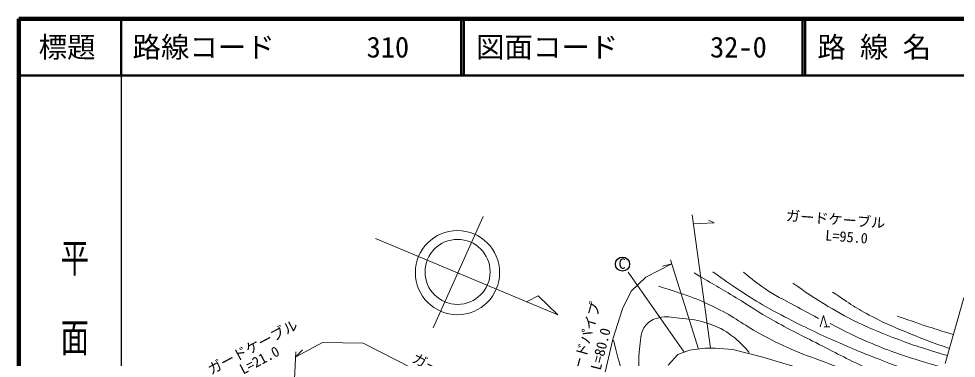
# Model space of a CAD drawing. Units: millimetres, scale not verified. Extents: x 40000 to 680000, y 20000 to 380000.
# Drawn here: x 40000 to 204800, y 320206 to 380000 of the extents above; entities that cross this region are included whole.
import ezdxf
from ezdxf.enums import TextEntityAlignment as Align

# ---------------------------------------------------------------- set-up
doc = ezdxf.new("R2010")
doc.units = ezdxf.units.MM
doc.header["$LTSCALE"] = 1000
doc.linetypes.add('CHAIN', pattern=[18.5, 12, -1.5, 3.5, -1.5])
for name, color, linetype, lineweight in [('M-BGD', 7, 'Continuous', 13), ('M-BMK', 2, 'CHAIN', 13), ('M-BMK-SRVR', 3, 'Continuous', 13), ('M-STR-HTXT', 7, 'Continuous', 13), ('M-STR-STRC', 7, 'Continuous', 13), ('M-TTL', 2, 'Continuous', 140), ('M-TTL-BAND', 7, 'Continuous', 25), ('M-TTL-LINE', 7, 'Continuous', 50)]:
    doc.layers.add(name, color=color, linetype=linetype, lineweight=lineweight)
doc.layers.add('M-TTL-TXT', color=7, linetype='Continuous')
doc.styles.add('@ＭＳ ゴシック', font='')
doc.styles.add('ＭＳ ゴシック', font='')
doc.styles.get('@ＭＳ ゴシック').set_extended_font_data('@MS Gothic')
doc.styles.get('ＭＳ ゴシック').set_extended_font_data('MS Gothic')

msp = doc.modelspace()

# ---------------------------------------------------------------- linework, layer by layer
at = {"layer": 'M-BGD'}
for p, q in [((180874, 325723), (181474, 327723)), ((181474, 327723), (182074, 325723)), ((182574, 325723), (181574, 325723))]:
    msp.add_line(p, q, dxfattribs=at)
msp.add_lwpolyline([(154142, 318994), (155885, 320859), (157891, 321632), (160669, 321989), (162402, 321989), (165510, 321726), (170794, 320417), (179440, 317826)], dxfattribs=at)
for points, knots in [([(158708, 335234), (162323, 333128), (163253, 332590), (166139, 330851), (168649, 329339), (169988, 328379), (172535, 326932), (175438, 325282), (177129, 324476), (180102, 322958), (183549, 321197), (185454, 320154), (188976, 318548), (191904, 317213), (193694, 316813), (196629, 315493), (197639, 315039), (198241, 314839), (199175, 314244), (199943, 313755), (200220, 313535), (201034, 312837)], [0, 0, 0, 0, 1, 1, 1, 2, 2, 2, 3, 3, 3, 4, 4, 4, 5, 5, 5, 6, 6, 6, 7, 7, 7, 7]), ([(162007, 335451), (164212, 333814), (164865, 333379), (166752, 332131), (170200, 329850), (172248, 328742), (175924, 326851), (179381, 325072), (181375, 324187), (184931, 322618), (188266, 321147), (190190, 320454), (193587, 319134), (195647, 318334), (196859, 318034), (198895, 317174), (200073, 316677), (200471, 316506), (201884, 315838)], [0, 0, 0, 0, 1, 1, 1, 2, 2, 2, 3, 3, 3, 4, 4, 4, 5, 5, 5, 6, 6, 6, 6]), ([(167385, 335393), (169069, 333964), (169603, 333544), (171126, 332498), (173065, 331167), (174300, 330656), (176358, 329517), (178001, 328608), (178531, 328322), (180585, 327227)], [0, 0, 0, 0, 1, 1, 1, 2, 2, 2, 3, 3, 3, 3]), ([(176091, 333441), (178598, 331662), (179315, 331160), (181471, 329839), (183762, 328434), (185077, 327687), (187491, 326508), (190232, 325170), (191844, 324577), (194697, 323498), (197988, 322253), (199150, 321919), (203254, 320679)], [0, 0, 0, 0, 1, 1, 1, 2, 2, 2, 3, 3, 3, 4, 4, 4, 4]), ([(152458, 332880), (157321, 331346), (158923, 330915), (162774, 328987), (165800, 327473), (167265, 326205), (170232, 324578), (172359, 323412), (173570, 322789), (175785, 321802), (177992, 320817), (179313, 320471), (181555, 319570), (184007, 318583), (185501, 318255), (187776, 316910), (188531, 316464), (189064, 316286), (189585, 315581), (189864, 315203), (189983, 315015), (190175, 314534)], [0, 0, 0, 0, 1, 1, 1, 2, 2, 2, 3, 3, 3, 4, 4, 4, 5, 5, 5, 6, 6, 6, 7, 7, 7, 7]), ([(183058, 331856), (186220, 329708), (187177, 329041), (189999, 327555), (192609, 326181), (194156, 325574), (196885, 324452), (199480, 323387), (200372, 323068), (203608, 321929)], [0, 0, 0, 0, 1, 1, 1, 2, 2, 2, 3, 3, 3, 3]), ([(150855, 302806), (150458, 305599), (150359, 306316), (150069, 308570), (149736, 311157), (149465, 312600), (149280, 315202), (149081, 317981), (148810, 319575), (149198, 322333), (149406, 323807), (149267, 324853), (150205, 326008), (150857, 326811), (151495, 327067), (152492, 327342), (153855, 327718), (154705, 327427), (156112, 327287), (157808, 327119), (158778, 327037), (160412, 326552), (162033, 326072), (162963, 325750), (164386, 324838), (165576, 324075), (166197, 323556), (167190, 322551), (167691, 322045), (167876, 321858), (168418, 321203)], [0, 0, 0, 0, 1, 1, 1, 2, 2, 2, 3, 3, 3, 4, 4, 4, 5, 5, 5, 6, 6, 6, 7, 7, 7, 8, 8, 8, 9, 9, 9, 10, 10, 10, 10]), ([(182651, 326315), (185819, 324692), (186692, 324209), (189375, 323064), (191170, 322299), (192177, 321867), (194019, 321223), (196272, 320435), (197545, 320022), (199831, 319334), (200926, 319004), (201280, 318896), (202641, 318513)], [0, 0, 0, 0, 1, 1, 1, 2, 2, 2, 3, 3, 3, 4, 4, 4, 4]), ([(194437, 327616), (197374, 326591), (198139, 326311), (200538, 325551), (202005, 325086), (202481, 324937), (204306, 324396)], [0, 0, 0, 0, 1, 1, 1, 2, 2, 2, 2]), ([(144528, 323401), (145796, 318597), (146138, 317361), (147081, 313468), (147590, 311367), (148002, 310215), (148352, 308082), (148743, 305703), (148754, 304800), (148842, 301930)], [0, 0, 0, 0, 1, 1, 1, 2, 2, 2, 3, 3, 3, 3])]:
    msp.add_open_spline(points, degree=3, knots=knots, dxfattribs=at)
at = {"layer": 'M-BMK'}
msp.add_line((192787, 283702), (207888, 337053), dxfattribs=at)
at = {"layer": 'M-BMK-SRVR'}
msp.add_line((121639, 345154), (112872, 325541), dxfattribs=at)
msp.add_lwpolyline([(102716, 341310), (134758, 327848), (131332, 331195), (129261, 330158)], dxfattribs=at)
for centre, radius in [((117125, 335292), 7409), ((117141, 335420), 5724)]:
    msp.add_circle(centre, radius, dxfattribs=at)
at = {"layer": 'M-STR-HTXT'}
for p, q in [((161610, 321989), (158365, 345478)), ((162246, 344056), (161225, 344512)), ((158584, 343895), (162246, 344056)), ((154820, 336830), (153155, 336399)), ((159501, 321839), (154591, 337562)), ((88680, 320486), (89875, 321692)), ((86462, 275943), (88722, 321324))]:
    msp.add_line(p, q, dxfattribs=at)
for points in [[(144403, 323600), (146135, 328905), (147649, 332007), (150252, 334519), (154820, 336830)], [(137050, 304180), (100569, 322862), (93411, 323009), (88680, 320486)], [(137050, 304180), (139103, 304776), (140444, 306396), (144403, 323600)]]:
    msp.add_lwpolyline(points, dxfattribs=at)
at = {"layer": 'M-STR-STRC'}
msp.add_line((156967, 321276), (147115, 335351), dxfattribs=at)
at = {"layer": 'M-STR-STRC', "lineweight": 25}
msp.add_circle((146123, 336788), 1250, dxfattribs=at)
at = {"layer": 'M-TTL'}
for p, q in [((40000, 380000), (40000, 20000)), ((680000, 380000), (40000, 380000))]:
    msp.add_line(p, q, dxfattribs=at)
at = {"layer": 'M-TTL-BAND'}
msp.add_line((58000, 370000), (58000, 20000), dxfattribs=at)
at = {"layer": 'M-TTL-LINE'}
for p, q in [((58000, 380000), (58000, 370000)), ((117750, 380000), (117750, 370000)), ((118250, 380000), (118250, 370000)), ((177750, 380000), (177750, 370000)), ((178250, 380000), (178250, 370000)), ((40000, 370000), (680000, 370000))]:
    msp.add_line(p, q, dxfattribs=at)

# ---------------------------------------------------------------- texts
at = {"layer": 'M-STR-HTXT', "style": 'ＭＳ ゴシック'}
for s, rotation, p in [('ガードケーブル', 355.615, (174757, 343891)), ('L=95.0', 355.615, (181683, 340427)), ('ガードパイプ', 74.429, (138835, 315219)), ('ガードケーブル', 28.066, (74077, 316785)), ('L=80.0', 75.993, (142807, 317864)), ('L=21.0', 28.066, (79704, 316829)), ('ガードケーブル', 332.883, (108721, 319120))]:
    msp.add_text(s, height=1833, rotation=rotation, dxfattribs=at).set_placement(p, align=Align.BOTTOM_LEFT)
at = {"layer": 'M-STR-STRC', "style": 'ＭＳ ゴシック'}
msp.add_text('C', height=1833, dxfattribs=at).set_placement((145444, 335414), align=Align.BOTTOM_LEFT)
at = {"layer": 'M-TTL-BAND', "style": '@ＭＳ ゴシック', "width": 1.4}
msp.add_text('平  面  図', height=3666, rotation=270, dxfattribs=at).set_placement((49777, 306475), align=Align.MIDDLE_RIGHT)
at = {"layer": 'M-TTL-TXT', "style": 'ＭＳ ゴシック'}
msp.add_text('標題', height=3666, dxfattribs=at).set_placement((48500, 375000), align=Align.MIDDLE_CENTER)
for s, p in [('路線コード', (60000, 375000)), ('310', (101142, 375000)), ('図面コード', (120380, 375000)), ('32-0', (161521, 375000)), ('路 線 名', (180380, 375000))]:
    msp.add_text(s, height=3666, dxfattribs=at).set_placement(p, align=Align.MIDDLE_LEFT)

doc.saveas('drawing.dxf')
